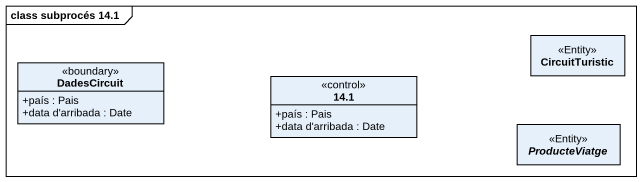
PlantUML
@startuml
mainframe class subprocés 14.1
hide circle
hide empty members
skinparam classAttributeIconSize 0
class CircuitTuristic <<Entity>>
class DadesCircuit <<boundary>> {
  +país : Pais
  +data d'arribada : Date
}
class "14.1" as c14_1 <<control>> {
  +país : Pais
  +data d'arribada : Date
}
abstract class ProducteViatge <<Entity>>
@enduml
